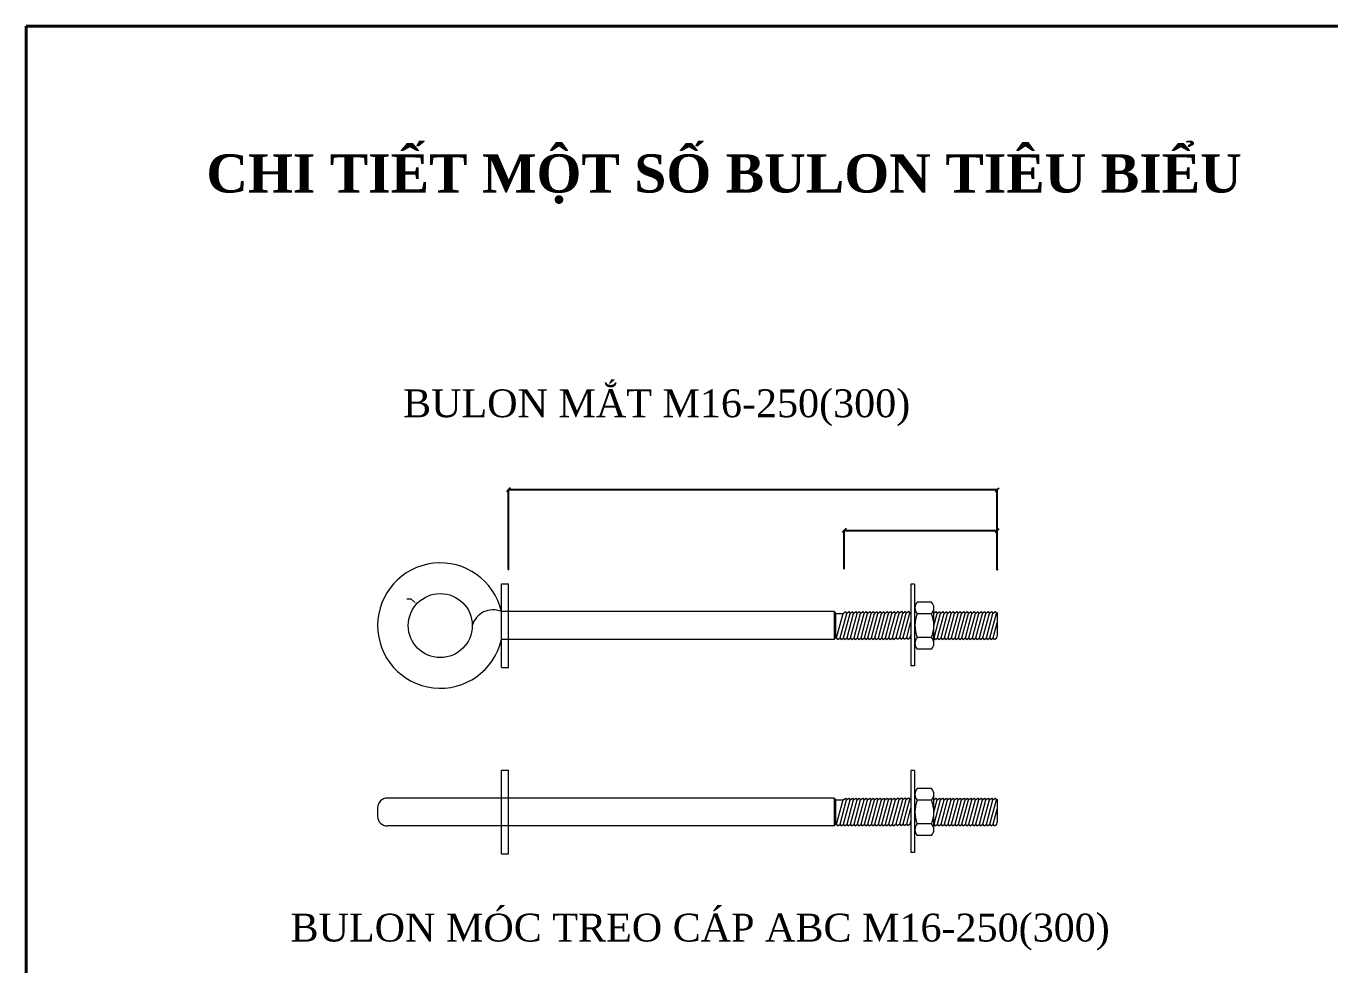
# Model space of a CAD drawing. Header units: millimetres. Extents: x 5654510 to 5731940, y 588357 to 647777.
# Drawn here: x 5694988 to 5701729, y 627309 to 632162 of the extents above; entities that cross this region are included whole.
import ezdxf

# ---------------------------------------------------------------- set-up
doc = ezdxf.new("R2010")
doc.units = ezdxf.units.MM
doc.header["$LTSCALE"] = 120
doc.header["$MEASUREMENT"] = 0
doc.layers.get('Defpoints').update_dxf_attribs({"lineweight": 0})
for name, color, linetype, lineweight in [('Buon lon', 150, 'Continuous', 13), ('dim1', 2, 'Continuous', 5), ('Net rat manh', 150, 'Continuous', 15)]:
    doc.layers.add(name, color=color, linetype=linetype, lineweight=lineweight)
doc.layers.add('DO', color=1, linetype='Continuous')
doc.styles.get("Standard").update_dxf_attribs({"font": 'VHELVCN.TTF'})
doc.styles.add('Times New Roman', font='times.ttf')
doc.dimstyles.new('ISO-25', dxfattribs={"dimtxt": 0.1, "dimasz": 2.5, "dimexe": 1.251, "dimexo": 0.6255, "dimtad": 1, "dimdec": 1, "dimlfac": 0.75, "dimrnd": 1, "dimtxsty": 'Standard', "dimcen": 2.5, "dimadec": 0, "dimazin": 0, "dimtfac": 1, "dimtdec": 1, "dimtmove": 0, "dimatfit": 3, "dimfxl": 1, "dimarcsym": 0})
doc.dimstyles.get("Standard").update_dxf_attribs({"dimtxt": 0.18, "dimasz": 20, "dimexe": 20, "dimexo": 20, "dimgap": 0.09, "dimtad": 0, "dimtoh": 1, "dimdec": 0, "dimrnd": 1, "dimzin": 0, "dimdsep": 46, "dimtxsty": 'Standard', "dimcen": 0.09, "dimclrd": 6, "dimclre": 6, "dimclrt": 6, "dimadec": 3, "dimazin": 0, "dimtfac": 1, "dimtdec": 0, "dimtofl": 0, "dimtmove": 0, "dimatfit": 3, "dimfxl": 1, "dimtolj": 1, "dimtzin": 0, "dimlwd": 15, "dimlwe": 15, "dimarcsym": 0})

# ---------------------------------------------------------------- blocks, each defined once
blk = doc.blocks.new('_Oblique')
at = {"color": 0, "lineweight": -2}
blk.add_line((-0.5, -0.5), (0.5, 0.5), dxfattribs=at)
blk = doc.blocks.new('*D25')
at = {"layer": 'Defpoints', "color": 0}
for p in [(5697481, 629764.2), (5697481, 629353.3), (5700009.1, 629353.3)]:
    blk.add_point(p, dxfattribs=at)
at = {"layer": 'dim1', "color": 0, "lineweight": -2}
for p, q in [((5697481, 629353.9), (5697481, 629765.5)), ((5700009.1, 629764.2), (5697481, 629764.2)), ((5700009.1, 629353.9), (5700009.1, 629765.5))]:
    blk.add_line(p, q, dxfattribs=at)
at = {"layer": 'dim1', "color": 0, "lineweight": -2, "xscale": 20, "yscale": 20, "zscale": 20, "rotation": 180}
blk.add_blockref('_Oblique', (5697481, 629764.2), dxfattribs=at)
at = {"layer": 'dim1', "color": 0, "lineweight": -2, "xscale": 20, "yscale": 20, "zscale": 20}
blk.add_blockref('_Oblique', (5700009.1, 629764.2), dxfattribs=at)
at = {"layer": 'dim1', "color": 0, "insert": (5698745, 629764.9), "char_height": 0.1, "attachment_point": 5}
blk.add_mtext('250', dxfattribs=at)
blk = doc.blocks.new('*D26')
at = {"color": 6, "lineweight": 15}
for p, q in [((5696956.9, 629200.9), (5696976.9, 629200.9)), ((5696976.9, 629200.9), (5696991.7, 629187.4)), ((5697129, 629062.6), (5697129.1, 629062.6)), ((5697129.1, 629062.5), (5697129.1, 629062.7))]:
    blk.add_line(p, q, dxfattribs=at)
at = {"color": 6}
blk.add_solid([(5696993.9, 629189.9), (5696989.4, 629185), (5697006.5, 629174)], dxfattribs=at)
at = {"layer": 'Defpoints', "color": 0}
for p in [(5697006.5, 629174), (5697129.1, 629062.6)]:
    blk.add_point(p, dxfattribs=at)
at = {"color": 6, "insert": (5696956.6, 629200.9), "char_height": 0.18, "attachment_point": 5}
blk.add_mtext('\\A1;R15', dxfattribs=at)
blk = doc.blocks.new('*D27')
at = {"layer": 'Defpoints', "color": 0}
for p in [(5700009.1, 629553.7), (5699217.1, 629353.3), (5700009.1, 629353.3)]:
    blk.add_point(p, dxfattribs=at)
at = {"layer": 'dim1', "color": 0, "lineweight": -2}
for p, q in [((5699217.1, 629353.9), (5699217.1, 629554.9)), ((5699217.1, 629553.7), (5700009.1, 629553.7)), ((5700009.1, 629353.9), (5700009.1, 629554.9))]:
    blk.add_line(p, q, dxfattribs=at)
at = {"layer": 'dim1', "color": 0, "lineweight": -2, "xscale": 20, "yscale": 20, "zscale": 20, "rotation": 180}
blk.add_blockref('_Oblique', (5699217.1, 629553.7), dxfattribs=at)
at = {"layer": 'dim1', "color": 0, "lineweight": -2, "xscale": 20, "yscale": 20, "zscale": 20}
blk.add_blockref('_Oblique', (5700009.1, 629553.7), dxfattribs=at)
at = {"layer": 'dim1', "color": 0, "insert": (5699613.1, 629554.4), "char_height": 0.1, "attachment_point": 5}
blk.add_mtext('80', dxfattribs=at)

msp = doc.modelspace()

# ---------------------------------------------------------------- linework, layer by layer
at = {"lineweight": 40}
msp.add_lwpolyline([(5694987.67, 632161.53), (5694987.67, 621973.84), (5709395.97, 621973.84), (5709395.97, 632161.53)], close=True, dxfattribs=at)
msp.add_point((5700009.06, 629353.29))
at = {"layer": 'Buon lon', "ltscale": 10}
for p, q in [((5699562.36, 629276.9), (5699562.36, 628853.9)), ((5699580.36, 629276.9), (5699562.36, 629276.9)), ((5699580.36, 629276.9), (5699580.36, 628853.9)), ((5699165.7, 629134.63), (5699165.7, 628990.63)), ((5699165.7, 629134.63), (5699172.29, 629125.63)), ((5699212.06, 629125.63), (5699223.48, 629134.63)), ((5699223.48, 629134.63), (5699230.06, 629125.63)), ((5699230.06, 629125.63), (5699241.48, 629134.63)), ((5699241.48, 629134.63), (5699248.06, 629125.63)), ((5699248.06, 629125.63), (5699259.48, 629134.63)), ((5699259.48, 629134.63), (5699266.06, 629125.63)), ((5699266.06, 629125.63), (5699277.48, 629134.63)), ((5699277.48, 629134.63), (5699284.06, 629125.63)), ((5699284.06, 629125.63), (5699295.48, 629134.63)), ((5699295.48, 629134.63), (5699302.06, 629125.63)), ((5699302.06, 629125.63), (5699313.48, 629134.63)), ((5699313.48, 629134.63), (5699320.06, 629125.63)), ((5699320.06, 629125.63), (5699331.48, 629134.63)), ((5699331.48, 629134.63), (5699338.06, 629125.63)), ((5699338.06, 629125.63), (5699349.48, 629134.63)), ((5699349.48, 629134.63), (5699356.06, 629125.63)), ((5699356.06, 629125.63), (5699367.48, 629134.63)), ((5699367.48, 629134.63), (5699374.06, 629125.63)), ((5699374.06, 629125.63), (5699385.48, 629134.63)), ((5699385.48, 629134.63), (5699392.06, 629125.63)), ((5699392.06, 629125.63), (5699403.48, 629134.63)), ((5699403.48, 629134.63), (5699410.06, 629125.63)), ((5699410.06, 629125.63), (5699421.48, 629134.63)), ((5699421.48, 629134.63), (5699428.06, 629125.63)), ((5699428.06, 629125.63), (5699439.48, 629134.63)), ((5699439.48, 629134.63), (5699446.06, 629125.63)), ((5699446.06, 629125.63), (5699457.48, 629134.63)), ((5699457.48, 629134.63), (5699464.06, 629125.63)), ((5699464.06, 629125.63), (5699475.48, 629134.63)), ((5699475.48, 629134.63), (5699482.06, 629125.63)), ((5699484.42, 629127.49), (5699495.83, 629136.49)), ((5699495.83, 629136.49), (5699502.42, 629127.49)), ((5699502.42, 629127.49), (5699513.83, 629136.49)), ((5699513.83, 629136.49), (5699520.42, 629127.49)), ((5699520.42, 629127.49), (5699531.83, 629136.49)), ((5699531.83, 629136.49), (5699538.42, 629127.49)), ((5699538.42, 629127.49), (5699549.83, 629136.49)), ((5699549.83, 629136.49), (5699556.42, 629127.49)), ((5699582.89, 629123.87), (5699582.89, 629154.49)), ((5699668.62, 629184.13), (5699595.13, 629184.13)), ((5699680.86, 629123.87), (5699680.86, 629154.49)), ((5699680.86, 629126.26), (5699691.48, 629134.63)), ((5699691.48, 629134.63), (5699698.06, 629125.63)), ((5699698.06, 629125.63), (5699709.48, 629134.63)), ((5699709.48, 629134.63), (5699716.06, 629125.63)), ((5699716.06, 629125.63), (5699727.48, 629134.63)), ((5699727.48, 629134.63), (5699734.06, 629125.63)), ((5699734.06, 629125.63), (5699745.48, 629134.63)), ((5699745.48, 629134.63), (5699752.06, 629125.63)), ((5699752.06, 629125.63), (5699763.48, 629134.63)), ((5699763.48, 629134.63), (5699770.06, 629125.63)), ((5699770.06, 629125.63), (5699781.48, 629134.63)), ((5699781.48, 629134.63), (5699788.06, 629125.63)), ((5699788.06, 629125.63), (5699799.48, 629134.63)), ((5699799.48, 629134.63), (5699806.06, 629125.63)), ((5699806.06, 629125.63), (5699817.48, 629134.63)), ((5699817.48, 629134.63), (5699824.06, 629125.63)), ((5699824.06, 629125.63), (5699835.48, 629134.63)), ((5699835.48, 629134.63), (5699842.06, 629125.63)), ((5699842.06, 629125.63), (5699853.48, 629134.63)), ((5699853.48, 629134.63), (5699860.06, 629125.63)), ((5699860.06, 629125.63), (5699871.48, 629134.63)), ((5699871.48, 629134.63), (5699878.06, 629125.63)), ((5699878.06, 629125.63), (5699889.48, 629134.63)), ((5699889.48, 629134.63), (5699896.06, 629125.63)), ((5699896.06, 629125.63), (5699907.48, 629134.63)), ((5699907.48, 629134.63), (5699914.06, 629125.63)), ((5699914.06, 629125.63), (5699925.48, 629134.63)), ((5699925.48, 629134.63), (5699932.06, 629125.63)), ((5699932.06, 629125.63), (5699943.48, 629134.63)), ((5699943.48, 629134.63), (5699950.06, 629125.63)), ((5699950.06, 629125.63), (5699961.48, 629134.63)), ((5699961.48, 629134.63), (5699968.06, 629125.63)), ((5699968.06, 629125.63), (5699979.48, 629134.63)), ((5699979.48, 629134.63), (5699986.06, 629125.63)), ((5699986.06, 629125.63), (5699997.48, 629134.63)), ((5699997.48, 629134.63), (5700004.06, 629125.63)), ((5699172.29, 629125.63), (5699172.29, 628999.63)), ((5699172.29, 629125.63), (5699212.06, 629125.63)), ((5699178.3, 628999.63), (5699212.06, 629125.63)), ((5699196.62, 628999.2), (5699230.38, 629125.2)), ((5699214.3, 628999.63), (5699248.06, 629125.63)), ((5699214.3, 628999.63), (5699248.06, 629125.63)), ((5699232.3, 628999.63), (5699266.06, 629125.63)), ((5699232.3, 628999.63), (5699266.06, 629125.63)), ((5699250.3, 628999.63), (5699284.06, 629125.63)), ((5699250.3, 628999.63), (5699284.06, 629125.63)), ((5699268.3, 628999.63), (5699302.06, 629125.63)), ((5699268.3, 628999.63), (5699302.06, 629125.63)), ((5699286.3, 628999.63), (5699320.06, 629125.63)), ((5699286.3, 628999.63), (5699320.06, 629125.63)), ((5699304.3, 628999.63), (5699338.06, 629125.63)), ((5699304.3, 628999.63), (5699338.06, 629125.63)), ((5699322.3, 628999.63), (5699356.06, 629125.63)), ((5699322.3, 628999.63), (5699356.06, 629125.63)), ((5699340.3, 628999.63), (5699374.06, 629125.63)), ((5699340.3, 628999.63), (5699374.06, 629125.63)), ((5699358.3, 628999.63), (5699392.06, 629125.63)), ((5699358.3, 628999.63), (5699392.06, 629125.63)), ((5699376.3, 628999.63), (5699410.06, 629125.63)), ((5699376.3, 628999.63), (5699410.06, 629125.63)), ((5699394.3, 628999.63), (5699428.06, 629125.63)), ((5699394.3, 628999.63), (5699428.06, 629125.63)), ((5699412.3, 628999.63), (5699446.06, 629125.63)), ((5699412.3, 628999.63), (5699446.06, 629125.63)), ((5699430.3, 628999.63), (5699464.06, 629125.63)), ((5699430.3, 628999.63), (5699464.06, 629125.63)), ((5699448.3, 628999.63), (5699482.06, 629125.63)), ((5699448.3, 628999.63), (5699482.06, 629125.63)), ((5699466.3, 628999.63), (5699502.42, 629127.49)), ((5699482.06, 629125.63), (5699486.77, 629129.34)), ((5699486.65, 629001.49), (5699520.42, 629127.49)), ((5699486.65, 629001.49), (5699520.42, 629127.49)), ((5699504.65, 629001.49), (5699538.42, 629127.49)), ((5699504.65, 629001.49), (5699538.42, 629127.49)), ((5699522.65, 629001.49), (5699556.42, 629127.49)), ((5699522.65, 629001.49), (5699556.42, 629127.49)), ((5699540.65, 629001.49), (5699562.36, 629082.51)), ((5699540.65, 629001.49), (5699562.36, 629082.51)), ((5699556.42, 629127.49), (5699562.36, 629132.18)), ((5699582.89, 629001.4), (5699582.89, 629123.87)), ((5699668.62, 629123.87), (5699595.13, 629123.87)), ((5699680.86, 629061.43), (5699698.06, 629125.63)), ((5699680.86, 629061.43), (5699698.06, 629125.63)), ((5699680.86, 629001.4), (5699680.86, 629123.87)), ((5699682.3, 628999.63), (5699716.06, 629125.63)), ((5699682.3, 628999.63), (5699716.06, 629125.63)), ((5699700.3, 628999.63), (5699734.06, 629125.63)), ((5699700.3, 628999.63), (5699734.06, 629125.63)), ((5699718.3, 628999.63), (5699752.06, 629125.63)), ((5699718.3, 628999.63), (5699752.06, 629125.63)), ((5699736.3, 628999.63), (5699770.06, 629125.63)), ((5699736.3, 628999.63), (5699770.06, 629125.63)), ((5699754.3, 628999.63), (5699788.06, 629125.63)), ((5699754.3, 628999.63), (5699788.06, 629125.63)), ((5699772.3, 628999.63), (5699806.06, 629125.63)), ((5699772.3, 628999.63), (5699806.06, 629125.63)), ((5699790.3, 628999.63), (5699824.06, 629125.63)), ((5699790.3, 628999.63), (5699824.06, 629125.63)), ((5699808.3, 628999.63), (5699842.06, 629125.63)), ((5699808.3, 628999.63), (5699842.06, 629125.63)), ((5699826.3, 628999.63), (5699860.06, 629125.63)), ((5699826.3, 628999.63), (5699860.06, 629125.63)), ((5699844.3, 628999.63), (5699878.06, 629125.63)), ((5699844.3, 628999.63), (5699878.06, 629125.63)), ((5699862.3, 628999.63), (5699896.06, 629125.63)), ((5699862.3, 628999.63), (5699896.06, 629125.63)), ((5699880.3, 628999.63), (5699914.06, 629125.63)), ((5699880.3, 628999.63), (5699914.06, 629125.63)), ((5699898.3, 628999.63), (5699932.06, 629125.63)), ((5699898.3, 628999.63), (5699932.06, 629125.63)), ((5699916.3, 628999.63), (5699950.06, 629125.63)), ((5699916.3, 628999.63), (5699950.06, 629125.63)), ((5699934.3, 628999.63), (5699968.06, 629125.63)), ((5699952.3, 628999.63), (5699986.06, 629125.63)), ((5699970.3, 628999.63), (5700004.06, 629125.63)), ((5699988.3, 628999.63), (5700009.06, 629077.1)), ((5700004.06, 629125.63), (5700009.06, 629129.57)), ((5700009.06, 629129.57), (5700009.06, 629009.92)), ((5700009.06, 629118.73), (5700009.06, 629017.93)), ((5699165.7, 628990.63), (5699172.29, 628999.63)), ((5699172.29, 628999.63), (5699178.3, 628999.63)), ((5699184.89, 628990.63), (5699178.3, 628999.63)), ((5699184.89, 628990.63), (5699196.3, 628999.63)), ((5699202.89, 628990.63), (5699196.3, 628999.63)), ((5699202.89, 628990.63), (5699214.3, 628999.63)), ((5699220.89, 628990.63), (5699214.3, 628999.63)), ((5699220.89, 628990.63), (5699232.3, 628999.63)), ((5699238.89, 628990.63), (5699232.3, 628999.63)), ((5699238.89, 628990.63), (5699250.3, 628999.63)), ((5699256.89, 628990.63), (5699250.3, 628999.63)), ((5699256.89, 628990.63), (5699268.3, 628999.63)), ((5699274.89, 628990.63), (5699268.3, 628999.63)), ((5699274.89, 628990.63), (5699286.3, 628999.63)), ((5699292.89, 628990.63), (5699286.3, 628999.63)), ((5699292.89, 628990.63), (5699304.3, 628999.63)), ((5699310.89, 628990.63), (5699304.3, 628999.63)), ((5699310.89, 628990.63), (5699322.3, 628999.63)), ((5699328.89, 628990.63), (5699322.3, 628999.63)), ((5699328.89, 628990.63), (5699340.3, 628999.63)), ((5699346.89, 628990.63), (5699340.3, 628999.63)), ((5699346.89, 628990.63), (5699358.3, 628999.63)), ((5699364.89, 628990.63), (5699358.3, 628999.63)), ((5699364.89, 628990.63), (5699376.3, 628999.63)), ((5699382.89, 628990.63), (5699376.3, 628999.63)), ((5699382.89, 628990.63), (5699394.3, 628999.63)), ((5699400.89, 628990.63), (5699394.3, 628999.63)), ((5699400.89, 628990.63), (5699412.3, 628999.63)), ((5699418.89, 628990.63), (5699412.3, 628999.63)), ((5699418.89, 628990.63), (5699430.3, 628999.63)), ((5699436.89, 628990.63), (5699430.3, 628999.63)), ((5699436.89, 628990.63), (5699448.3, 628999.63)), ((5699454.89, 628990.63), (5699448.3, 628999.63)), ((5699454.89, 628990.63), (5699466.3, 628999.63)), ((5699472.89, 628990.63), (5699466.3, 628999.63)), ((5699472.89, 628990.63), (5699484.3, 628999.63)), ((5699475.24, 628992.49), (5699486.65, 629001.49)), ((5699493.24, 628992.49), (5699486.65, 629001.49)), ((5699493.24, 628992.49), (5699504.65, 629001.49)), ((5699511.24, 628992.49), (5699504.65, 629001.49)), ((5699511.24, 628992.49), (5699522.65, 629001.49)), ((5699529.24, 628992.49), (5699522.65, 629001.49)), ((5699529.24, 628992.49), (5699540.65, 629001.49)), ((5699547.24, 628992.49), (5699540.65, 629001.49)), ((5699547.24, 628992.49), (5699558.65, 629001.49)), ((5699558.65, 629001.49), (5699562.36, 629015.33)), ((5699558.65, 629001.49), (5699562.36, 629015.33)), ((5699562.36, 628996.42), (5699558.65, 629001.49)), ((5699582.89, 628970.78), (5699582.89, 629001.4)), ((5699668.62, 629001.4), (5699595.13, 629001.4)), ((5699680.86, 628970.78), (5699680.86, 629001.4)), ((5699680.86, 628998.5), (5699682.3, 628999.63)), ((5699688.89, 628990.63), (5699682.3, 628999.63)), ((5699688.89, 628990.63), (5699700.3, 628999.63)), ((5699706.89, 628990.63), (5699700.3, 628999.63)), ((5699706.89, 628990.63), (5699718.3, 628999.63)), ((5699724.89, 628990.63), (5699718.3, 628999.63)), ((5699724.89, 628990.63), (5699736.3, 628999.63)), ((5699742.89, 628990.63), (5699736.3, 628999.63)), ((5699742.89, 628990.63), (5699754.3, 628999.63)), ((5699760.89, 628990.63), (5699754.3, 628999.63)), ((5699760.89, 628990.63), (5699772.3, 628999.63)), ((5699778.89, 628990.63), (5699772.3, 628999.63)), ((5699778.89, 628990.63), (5699790.3, 628999.63)), ((5699796.89, 628990.63), (5699790.3, 628999.63)), ((5699796.89, 628990.63), (5699808.3, 628999.63)), ((5699814.89, 628990.63), (5699808.3, 628999.63)), ((5699814.89, 628990.63), (5699826.3, 628999.63)), ((5699832.89, 628990.63), (5699826.3, 628999.63)), ((5699832.89, 628990.63), (5699844.3, 628999.63)), ((5699850.89, 628990.63), (5699844.3, 628999.63)), ((5699850.89, 628990.63), (5699862.3, 628999.63)), ((5699868.89, 628990.63), (5699862.3, 628999.63)), ((5699868.89, 628990.63), (5699880.3, 628999.63)), ((5699886.89, 628990.63), (5699880.3, 628999.63)), ((5699886.89, 628990.63), (5699898.3, 628999.63)), ((5699904.89, 628990.63), (5699898.3, 628999.63)), ((5699904.89, 628990.63), (5699916.3, 628999.63)), ((5699922.89, 628990.63), (5699916.3, 628999.63)), ((5699922.89, 628990.63), (5699934.3, 628999.63)), ((5699940.89, 628990.63), (5699934.3, 628999.63)), ((5699940.89, 628990.63), (5699952.3, 628999.63)), ((5699958.89, 628990.63), (5699952.3, 628999.63)), ((5699958.89, 628990.63), (5699970.3, 628999.63)), ((5699976.89, 628990.63), (5699970.3, 628999.63)), ((5699976.89, 628990.63), (5699988.3, 628999.63)), ((5699994.89, 628990.63), (5699988.3, 628999.63)), ((5699994.89, 628990.63), (5700006.3, 628999.63)), ((5700006.3, 628999.63), (5700009.06, 629009.92)), ((5699668.62, 628941.13), (5699595.13, 628941.13)), ((5699580.36, 628853.9), (5699562.36, 628853.9)), ((5699562.36, 628312.93), (5699562.36, 627889.93)), ((5699580.36, 628312.93), (5699562.36, 628312.93)), ((5699580.36, 628312.93), (5699580.36, 627889.93)), ((5699582.89, 628159.89), (5699582.89, 628190.51)), ((5699668.62, 628220.15), (5699595.13, 628220.15)), ((5699680.86, 628159.89), (5699680.86, 628190.51)), ((5699165.7, 628170.65), (5699165.7, 628026.65)), ((5699165.7, 628170.65), (5699172.29, 628161.65)), ((5699172.29, 628161.65), (5699172.29, 628035.65)), ((5699172.29, 628161.65), (5699212.06, 628161.65)), ((5699178.3, 628035.65), (5699212.06, 628161.65)), ((5699196.3, 628035.65), (5699230.06, 628161.65)), ((5699196.3, 628035.65), (5699230.06, 628161.65)), ((5699212.06, 628161.65), (5699223.48, 628170.65)), ((5699214.3, 628035.65), (5699248.06, 628161.65)), ((5699214.3, 628035.65), (5699248.06, 628161.65)), ((5699223.48, 628170.65), (5699230.06, 628161.65)), ((5699230.06, 628161.65), (5699241.48, 628170.65)), ((5699232.3, 628035.65), (5699266.06, 628161.65)), ((5699232.3, 628035.65), (5699266.06, 628161.65)), ((5699241.48, 628170.65), (5699248.06, 628161.65)), ((5699248.06, 628161.65), (5699259.48, 628170.65)), ((5699250.3, 628035.65), (5699284.06, 628161.65)), ((5699250.3, 628035.65), (5699284.06, 628161.65)), ((5699259.48, 628170.65), (5699266.06, 628161.65)), ((5699266.06, 628161.65), (5699277.48, 628170.65)), ((5699268.3, 628035.65), (5699302.06, 628161.65)), ((5699268.3, 628035.65), (5699302.06, 628161.65)), ((5699277.48, 628170.65), (5699284.06, 628161.65)), ((5699284.06, 628161.65), (5699295.48, 628170.65)), ((5699286.3, 628035.65), (5699320.06, 628161.65)), ((5699286.3, 628035.65), (5699320.06, 628161.65)), ((5699295.48, 628170.65), (5699302.06, 628161.65)), ((5699302.06, 628161.65), (5699313.48, 628170.65)), ((5699304.3, 628035.65), (5699338.06, 628161.65)), ((5699304.3, 628035.65), (5699338.06, 628161.65)), ((5699313.48, 628170.65), (5699320.06, 628161.65)), ((5699320.06, 628161.65), (5699331.48, 628170.65)), ((5699322.3, 628035.65), (5699356.06, 628161.65)), ((5699322.3, 628035.65), (5699356.06, 628161.65)), ((5699331.48, 628170.65), (5699338.06, 628161.65)), ((5699338.06, 628161.65), (5699349.48, 628170.65)), ((5699340.3, 628035.65), (5699374.06, 628161.65)), ((5699340.3, 628035.65), (5699374.06, 628161.65)), ((5699349.48, 628170.65), (5699356.06, 628161.65)), ((5699356.06, 628161.65), (5699367.48, 628170.65)), ((5699358.3, 628035.65), (5699392.06, 628161.65)), ((5699358.3, 628035.65), (5699392.06, 628161.65)), ((5699367.48, 628170.65), (5699374.06, 628161.65)), ((5699374.06, 628161.65), (5699385.48, 628170.65)), ((5699376.3, 628035.65), (5699410.06, 628161.65)), ((5699376.3, 628035.65), (5699410.06, 628161.65)), ((5699385.48, 628170.65), (5699392.06, 628161.65)), ((5699392.06, 628161.65), (5699403.48, 628170.65)), ((5699394.3, 628035.65), (5699428.06, 628161.65)), ((5699394.3, 628035.65), (5699428.06, 628161.65)), ((5699403.48, 628170.65), (5699410.06, 628161.65)), ((5699410.06, 628161.65), (5699421.48, 628170.65)), ((5699412.3, 628035.65), (5699446.06, 628161.65)), ((5699412.3, 628035.65), (5699446.06, 628161.65)), ((5699421.48, 628170.65), (5699428.06, 628161.65)), ((5699428.06, 628161.65), (5699439.48, 628170.65)), ((5699430.3, 628035.65), (5699464.06, 628161.65)), ((5699430.3, 628035.65), (5699464.06, 628161.65)), ((5699439.48, 628170.65), (5699446.06, 628161.65)), ((5699446.06, 628161.65), (5699457.48, 628170.65)), ((5699448.3, 628035.65), (5699482.06, 628161.65)), ((5699448.3, 628035.65), (5699482.06, 628161.65)), ((5699457.48, 628170.65), (5699464.06, 628161.65)), ((5699464.06, 628161.65), (5699475.48, 628170.65)), ((5699466.3, 628035.65), (5699502.42, 628163.51)), ((5699475.48, 628170.65), (5699482.06, 628161.65)), ((5699482.06, 628161.65), (5699486.77, 628165.36)), ((5699484.42, 628163.51), (5699495.83, 628172.51)), ((5699486.65, 628037.51), (5699520.42, 628163.51)), ((5699486.65, 628037.51), (5699520.42, 628163.51)), ((5699495.83, 628172.51), (5699502.42, 628163.51)), ((5699502.42, 628163.51), (5699513.83, 628172.51)), ((5699504.65, 628037.51), (5699538.42, 628163.51)), ((5699504.65, 628037.51), (5699538.42, 628163.51)), ((5699513.83, 628172.51), (5699520.42, 628163.51)), ((5699520.42, 628163.51), (5699531.83, 628172.51)), ((5699522.65, 628037.51), (5699556.42, 628163.51)), ((5699522.65, 628037.51), (5699556.42, 628163.51)), ((5699531.83, 628172.51), (5699538.42, 628163.51)), ((5699538.42, 628163.51), (5699549.83, 628172.51)), ((5699549.83, 628172.51), (5699556.42, 628163.51)), ((5699556.42, 628163.51), (5699562.36, 628168.2)), ((5699582.89, 628037.42), (5699582.89, 628159.89)), ((5699668.62, 628159.89), (5699595.13, 628159.89)), ((5699680.86, 628162.29), (5699691.48, 628170.65)), ((5699680.86, 628097.45), (5699698.06, 628161.65)), ((5699680.86, 628097.45), (5699698.06, 628161.65)), ((5699680.86, 628037.42), (5699680.86, 628159.89)), ((5699682.3, 628035.65), (5699716.06, 628161.65)), ((5699682.3, 628035.65), (5699716.06, 628161.65)), ((5699691.48, 628170.65), (5699698.06, 628161.65)), ((5699698.06, 628161.65), (5699709.48, 628170.65)), ((5699700.3, 628035.65), (5699734.06, 628161.65)), ((5699700.3, 628035.65), (5699734.06, 628161.65)), ((5699709.48, 628170.65), (5699716.06, 628161.65)), ((5699716.06, 628161.65), (5699727.48, 628170.65)), ((5699718.3, 628035.65), (5699752.06, 628161.65)), ((5699718.3, 628035.65), (5699752.06, 628161.65)), ((5699727.48, 628170.65), (5699734.06, 628161.65)), ((5699734.06, 628161.65), (5699745.48, 628170.65)), ((5699736.3, 628035.65), (5699770.06, 628161.65)), ((5699736.3, 628035.65), (5699770.06, 628161.65)), ((5699745.48, 628170.65), (5699752.06, 628161.65)), ((5699752.06, 628161.65), (5699763.48, 628170.65)), ((5699754.3, 628035.65), (5699788.06, 628161.65)), ((5699754.3, 628035.65), (5699788.06, 628161.65)), ((5699763.48, 628170.65), (5699770.06, 628161.65)), ((5699770.06, 628161.65), (5699781.48, 628170.65)), ((5699772.3, 628035.65), (5699806.06, 628161.65)), ((5699772.3, 628035.65), (5699806.06, 628161.65)), ((5699781.48, 628170.65), (5699788.06, 628161.65)), ((5699788.06, 628161.65), (5699799.48, 628170.65)), ((5699790.3, 628035.65), (5699824.06, 628161.65)), ((5699790.3, 628035.65), (5699824.06, 628161.65)), ((5699799.48, 628170.65), (5699806.06, 628161.65)), ((5699806.06, 628161.65), (5699817.48, 628170.65)), ((5699808.3, 628035.65), (5699842.06, 628161.65)), ((5699808.3, 628035.65), (5699842.06, 628161.65)), ((5699817.48, 628170.65), (5699824.06, 628161.65)), ((5699824.06, 628161.65), (5699835.48, 628170.65)), ((5699826.3, 628035.65), (5699860.06, 628161.65)), ((5699826.3, 628035.65), (5699860.06, 628161.65)), ((5699835.48, 628170.65), (5699842.06, 628161.65)), ((5699842.06, 628161.65), (5699853.48, 628170.65)), ((5699844.3, 628035.65), (5699878.06, 628161.65)), ((5699844.3, 628035.65), (5699878.06, 628161.65)), ((5699853.48, 628170.65), (5699860.06, 628161.65)), ((5699860.06, 628161.65), (5699871.48, 628170.65)), ((5699862.3, 628035.65), (5699896.06, 628161.65)), ((5699862.3, 628035.65), (5699896.06, 628161.65)), ((5699871.48, 628170.65), (5699878.06, 628161.65)), ((5699878.06, 628161.65), (5699889.48, 628170.65)), ((5699880.3, 628035.65), (5699914.06, 628161.65)), ((5699880.3, 628035.65), (5699914.06, 628161.65)), ((5699889.48, 628170.65), (5699896.06, 628161.65)), ((5699896.06, 628161.65), (5699907.48, 628170.65)), ((5699898.3, 628035.65), (5699932.06, 628161.65)), ((5699898.3, 628035.65), (5699932.06, 628161.65)), ((5699907.48, 628170.65), (5699914.06, 628161.65)), ((5699914.06, 628161.65), (5699925.48, 628170.65)), ((5699916.3, 628035.65), (5699950.06, 628161.65)), ((5699916.3, 628035.65), (5699950.06, 628161.65)), ((5699925.48, 628170.65), (5699932.06, 628161.65)), ((5699932.06, 628161.65), (5699943.48, 628170.65)), ((5699934.3, 628035.65), (5699968.06, 628161.65)), ((5699943.48, 628170.65), (5699950.06, 628161.65)), ((5699950.06, 628161.65), (5699961.48, 628170.65)), ((5699952.3, 628035.65), (5699986.06, 628161.65)), ((5699961.48, 628170.65), (5699968.06, 628161.65)), ((5699968.06, 628161.65), (5699979.48, 628170.65)), ((5699970.3, 628035.65), (5700004.06, 628161.65)), ((5699979.48, 628170.65), (5699986.06, 628161.65)), ((5699986.06, 628161.65), (5699997.48, 628170.65)), ((5699997.48, 628170.65), (5700004.06, 628161.65)), ((5700004.06, 628161.65), (5700009.06, 628165.59)), ((5700009.06, 628165.59), (5700009.06, 628045.95)), ((5700009.06, 628154.75), (5700009.06, 628053.95)), ((5700009.06, 628154.75), (5700009.06, 628053.95)), ((5699540.65, 628037.51), (5699562.36, 628118.53)), ((5699540.65, 628037.51), (5699562.36, 628118.53)), ((5699988.3, 628035.65), (5700009.06, 628113.12)), ((5699165.7, 628026.65), (5699172.29, 628035.65)), ((5699172.29, 628035.65), (5699178.3, 628035.65)), ((5699184.89, 628026.65), (5699178.3, 628035.65)), ((5699184.89, 628026.65), (5699196.3, 628035.65)), ((5699202.89, 628026.65), (5699196.3, 628035.65)), ((5699202.89, 628026.65), (5699214.3, 628035.65)), ((5699220.89, 628026.65), (5699214.3, 628035.65)), ((5699220.89, 628026.65), (5699232.3, 628035.65)), ((5699238.89, 628026.65), (5699232.3, 628035.65)), ((5699238.89, 628026.65), (5699250.3, 628035.65)), ((5699256.89, 628026.65), (5699250.3, 628035.65)), ((5699256.89, 628026.65), (5699268.3, 628035.65)), ((5699274.89, 628026.65), (5699268.3, 628035.65)), ((5699274.89, 628026.65), (5699286.3, 628035.65)), ((5699292.89, 628026.65), (5699286.3, 628035.65)), ((5699292.89, 628026.65), (5699304.3, 628035.65)), ((5699310.89, 628026.65), (5699304.3, 628035.65)), ((5699310.89, 628026.65), (5699322.3, 628035.65)), ((5699328.89, 628026.65), (5699322.3, 628035.65)), ((5699328.89, 628026.65), (5699340.3, 628035.65)), ((5699346.89, 628026.65), (5699340.3, 628035.65)), ((5699346.89, 628026.65), (5699358.3, 628035.65)), ((5699364.89, 628026.65), (5699358.3, 628035.65)), ((5699364.89, 628026.65), (5699376.3, 628035.65)), ((5699382.89, 628026.65), (5699376.3, 628035.65)), ((5699382.89, 628026.65), (5699394.3, 628035.65)), ((5699400.89, 628026.65), (5699394.3, 628035.65)), ((5699400.89, 628026.65), (5699412.3, 628035.65)), ((5699418.89, 628026.65), (5699412.3, 628035.65)), ((5699418.89, 628026.65), (5699430.3, 628035.65)), ((5699436.89, 628026.65), (5699430.3, 628035.65)), ((5699436.89, 628026.65), (5699448.3, 628035.65)), ((5699454.89, 628026.65), (5699448.3, 628035.65)), ((5699454.89, 628026.65), (5699466.3, 628035.65)), ((5699472.89, 628026.65), (5699466.3, 628035.65)), ((5699472.89, 628026.65), (5699484.3, 628035.65)), ((5699475.24, 628028.51), (5699486.65, 628037.51)), ((5699493.24, 628028.51), (5699486.65, 628037.51)), ((5699493.24, 628028.51), (5699504.65, 628037.51)), ((5699511.24, 628028.51), (5699504.65, 628037.51)), ((5699511.24, 628028.51), (5699522.65, 628037.51)), ((5699529.24, 628028.51), (5699522.65, 628037.51)), ((5699529.24, 628028.51), (5699540.65, 628037.51)), ((5699547.24, 628028.51), (5699540.65, 628037.51)), ((5699547.24, 628028.51), (5699558.65, 628037.51)), ((5699558.65, 628037.51), (5699562.36, 628051.35)), ((5699558.65, 628037.51), (5699562.36, 628051.35)), ((5699562.36, 628032.44), (5699558.65, 628037.51)), ((5699582.89, 628006.8), (5699582.89, 628037.42)), ((5699668.62, 628037.42), (5699595.13, 628037.42)), ((5699680.86, 628006.8), (5699680.86, 628037.42)), ((5699680.86, 628034.52), (5699682.3, 628035.65)), ((5699688.89, 628026.65), (5699682.3, 628035.65)), ((5699688.89, 628026.65), (5699700.3, 628035.65)), ((5699706.89, 628026.65), (5699700.3, 628035.65)), ((5699706.89, 628026.65), (5699718.3, 628035.65)), ((5699724.89, 628026.65), (5699718.3, 628035.65)), ((5699724.89, 628026.65), (5699736.3, 628035.65)), ((5699742.89, 628026.65), (5699736.3, 628035.65)), ((5699742.89, 628026.65), (5699754.3, 628035.65)), ((5699760.89, 628026.65), (5699754.3, 628035.65)), ((5699760.89, 628026.65), (5699772.3, 628035.65)), ((5699778.89, 628026.65), (5699772.3, 628035.65)), ((5699778.89, 628026.65), (5699790.3, 628035.65)), ((5699796.89, 628026.65), (5699790.3, 628035.65)), ((5699796.89, 628026.65), (5699808.3, 628035.65)), ((5699814.89, 628026.65), (5699808.3, 628035.65)), ((5699814.89, 628026.65), (5699826.3, 628035.65)), ((5699832.89, 628026.65), (5699826.3, 628035.65)), ((5699832.89, 628026.65), (5699844.3, 628035.65)), ((5699850.89, 628026.65), (5699844.3, 628035.65)), ((5699850.89, 628026.65), (5699862.3, 628035.65)), ((5699868.89, 628026.65), (5699862.3, 628035.65)), ((5699868.89, 628026.65), (5699880.3, 628035.65)), ((5699886.89, 628026.65), (5699880.3, 628035.65)), ((5699886.89, 628026.65), (5699898.3, 628035.65)), ((5699904.89, 628026.65), (5699898.3, 628035.65)), ((5699904.89, 628026.65), (5699916.3, 628035.65)), ((5699922.89, 628026.65), (5699916.3, 628035.65)), ((5699922.89, 628026.65), (5699934.3, 628035.65)), ((5699940.89, 628026.65), (5699934.3, 628035.65)), ((5699940.89, 628026.65), (5699952.3, 628035.65)), ((5699958.89, 628026.65), (5699952.3, 628035.65)), ((5699958.89, 628026.65), (5699970.3, 628035.65)), ((5699976.89, 628026.65), (5699970.3, 628035.65)), ((5699976.89, 628026.65), (5699988.3, 628035.65)), ((5699994.89, 628026.65), (5699988.3, 628035.65)), ((5699994.89, 628026.65), (5700006.3, 628035.65)), ((5700006.3, 628035.65), (5700009.06, 628045.95)), ((5699668.62, 627977.15), (5699595.13, 627977.15)), ((5699580.36, 627889.93), (5699562.36, 627889.93))]:
    msp.add_line(p, q, dxfattribs=at)
for centre, radius, start, end in [((5699626.08, 629154), 43.19, 135.761274, 224.238726), ((5699637.67, 629154), 43.19, 315.761274, 44.238726), ((5699742.1, 629062.63), 159.21, 157.380135, 202.619865), ((5699521.65, 629062.63), 159.21, 337.380135, 22.619865), ((5699626.08, 628971.26), 43.19, 135.761274, 224.238726), ((5699637.67, 628971.26), 43.19, 315.761274, 44.238726), ((5699626.08, 628190.02), 43.19, 135.761274, 224.238726), ((5699637.67, 628190.02), 43.19, 315.761274, 44.238726), ((5699742.1, 628098.65), 159.21, 157.380135, 202.619865), ((5699521.65, 628098.65), 159.21, 337.380135, 22.619865), ((5699626.08, 628007.29), 43.19, 135.761274, 224.238726), ((5699637.67, 628007.29), 43.19, 315.761274, 44.238726)]:
    msp.add_arc(centre, radius, start, end, dxfattribs=at)
at = {"layer": 'Net rat manh', "ltscale": 10}
for p, q in [((5697444.96, 628846.63), (5697444.96, 629278.63)), ((5697444.96, 629278.63), (5697480.96, 629278.63)), ((5697480.96, 628846.63), (5697480.96, 629278.63)), ((5699165.7, 629134.63), (5697444.96, 629134.63)), ((5699165.7, 628990.63), (5697444.96, 628990.63)), ((5697444.96, 628846.63), (5697480.96, 628846.63)), ((5697444.96, 627882.65), (5697444.96, 628314.65)), ((5697444.96, 628314.65), (5697480.96, 628314.65)), ((5697480.96, 627882.65), (5697480.96, 628314.65)), ((5699165.7, 628170.65), (5696855.46, 628170.65)), ((5696805.06, 628120.25), (5696805.06, 628077.05)), ((5699165.7, 628026.65), (5696855.46, 628026.65)), ((5697444.96, 627882.65), (5697480.96, 627882.65))]:
    msp.add_line(p, q, dxfattribs=at)
msp.add_circle((5697129.06, 629062.63), 165.6, dxfattribs=at)
for centre, radius, start, end in [((5697129.06, 629062.63), 324, 12.839588, 347.160412), ((5697400.96, 629033.6), 110.2, 66.469622, 164.723507), ((5696855.46, 628120.25), 50.4, 90, 180), ((5696855.46, 628077.05), 50.4, 180, 270)]:
    msp.add_arc(centre, radius, start, end, dxfattribs=at)
msp.add_point((5697480.96, 629353.29), dxfattribs=at)

# ---------------------------------------------------------------- texts
at = {"insert": (5698596.47, 631370.41), "char_height": 197.4857, "width": 5561.4171, "attachment_point": 5}
msp.add_mtext('{\\fVNI-Times|b1|i0|c0|p2;CHI TIEÁT MOÄT SOÁ BULON TIEÂU BIEÅU}', dxfattribs=at)
at = {"layer": 'DO', "style": 'Times New Roman'}
for s, p in [('BULON MẮT M16-250(300)', (5696936.89, 630139.71)), ('BULON MÓC TREO CÁP ABC M16-250(300)', (5696354.96, 627429.54))]:
    msp.add_text(s, height=144, dxfattribs=at).set_placement(p)

# ---------------------------------------------------------------- dimensions: what is measured, and where the dimension line sits
dim = msp.add_radius_dim(center=(5697129.06, 629062.63), mpoint=(5697006.49, 629173.99), text='R15', dimstyle='Standard')
dim.commit()
dim.dimension.update_dxf_attribs({"geometry": '*D26', "text_midpoint": (5696956.62, 629200.89)})
at = {"layer": 'dim1'}
for base, p1, p2, text, picture, middle in [((5697480.96, 629764.22), (5700009.06, 629353.29), (5697480.96, 629353.29), '250', '*D25', (5698745.01, 629764.22)), ((5700009.06, 629553.68), (5699217.06, 629353.29), (5700009.06, 629353.29), '80', '*D27', (5699613.06, 629553.68))]:
    dim = msp.add_linear_dim(base=base, p1=p1, p2=p2, text=text, dimstyle='ISO-25', override={"dimasz": 20, "dimlfac": 0.5, "dimpost": '0<>m', "dimblk1": 'Oblique', "dimblk2": 'Oblique', "dimsah": 1}, dxfattribs=at)
    dim.commit()
    dim.dimension.update_dxf_attribs({"geometry": picture, "text_midpoint": middle, "dimtype": 160})

doc.saveas('drawing.dxf')
